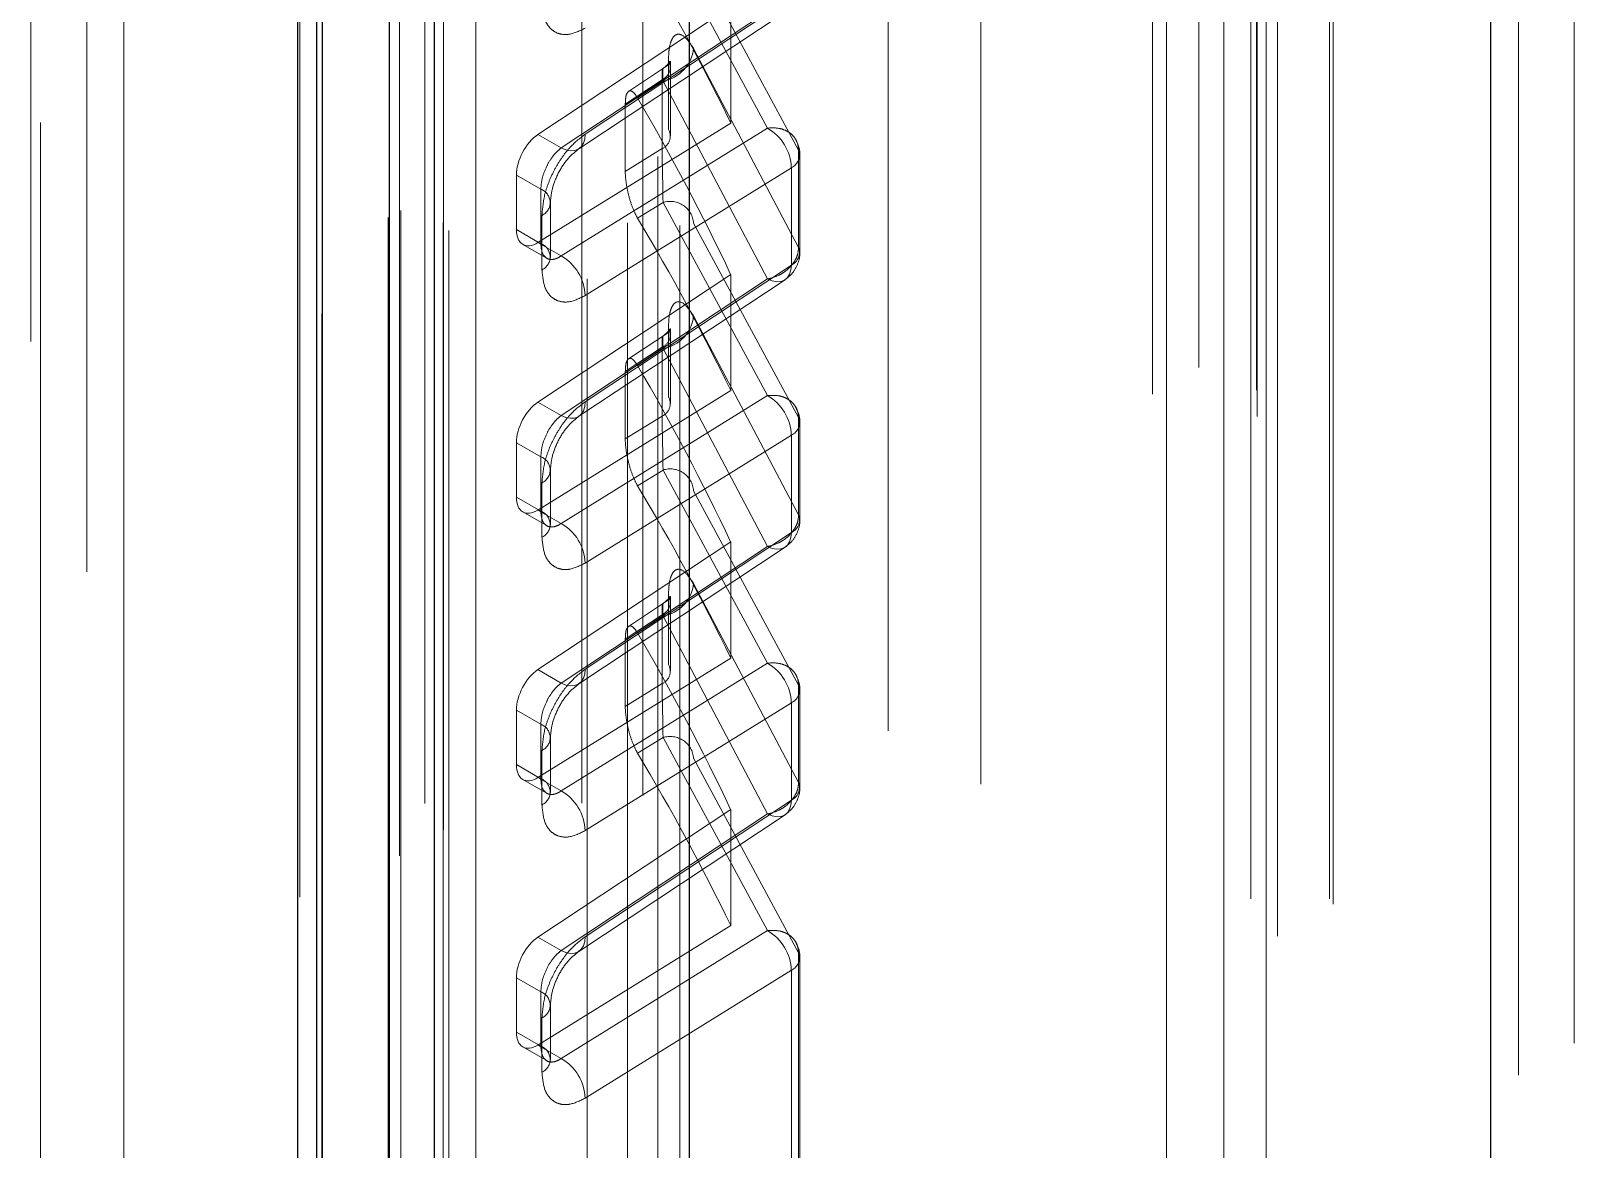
# Model space of a CAD drawing. Header units: millimetres. Extents: x 108 to 5832, y 144 to 4056.
# Drawn here: x 4277.26 to 4300.81, y 3227.5 to 3244.57 of the extents above; entities that cross this region are included whole.
import ezdxf

# ---------------------------------------------------------------- set-up
doc = ezdxf.new("R2010")
doc.units = ezdxf.units.MM
doc.header["$LTSCALE"] = 20
doc.linetypes.add('HIDDEN', pattern=[1.905, 1.27, -0.635])

msp = doc.modelspace()

# ---------------------------------------------------------------- linework, layer by layer
at = {"color": 7, "linetype": 'Continuous', "lineweight": 25}
for p, q in [((4299.541, 2928.722), (4299.541, 3448.042)), ((4287.308, 3334.093), (4287.308, 3139.756)), ((4281.333, 3332.684), (4281.333, 3138.756)), ((4281.625, 3332.71), (4281.625, 3138.536)), ((4281.713, 3138.414), (4281.713, 3332.587)), ((4282.73, 3332.082), (4282.73, 3137.745)), ((4283.419, 3332.071), (4283.419, 3137.734))]:
    msp.add_line(p, q, dxfattribs=at)
at = {"color": 1, "linetype": 'HIDDEN', "lineweight": 18}
for p, q in [((4296.288, 3447.796), (4296.288, 2938.275)), ((4297.136, 3447.307), (4297.136, 2937.785)), ((4295.878, 3447.225), (4295.878, 2937.703)), ((4297.078, 3447.225), (4297.078, 2937.703)), ((4297.136, 3447.143), (4297.136, 2937.622)), ((4296.288, 3446.653), (4296.288, 2937.132)), ((4300.813, 3445.021), (4300.813, 2935.499)), ((4299.965, 3444.531), (4299.965, 2935.009)), ((4295.469, 3151.093), (4295.469, 3341.09)), ((4295.086, 3341.032), (4295.086, 3151.268)), ((4294.379, 3340.624), (4294.379, 3150.859)), ((4295.967, 3340.686), (4295.967, 3150.922)), ((4294.591, 3150.655), (4294.591, 3340.583)), ((4296.114, 3150.718), (4296.114, 3340.482)), ((4295.977, 3340.283), (4295.977, 3150.519)), ((4287.166, 3140.001), (4287.166, 3335.97)), ((4285.752, 3139.184), (4285.752, 3335.154)), ((4286.601, 3334.501), (4286.601, 3140.164)), ((4282.717, 3140.12), (4282.717, 3334.295)), ((4282.909, 3140.23), (4282.909, 3334.404)), ((4283.277, 3334.378), (4283.277, 3140.205)), ((4285.674, 3334.383), (4285.674, 3140.046)), ((4286.368, 3140.039), (4286.368, 3334.376)), ((4283.555, 3140.045), (4283.555, 3334.218)), ((4283.643, 3139.922), (4283.643, 3334.096)), ((4283.562, 3333.977), (4283.562, 3139.804)), ((4282.888, 3333.582), (4282.888, 3139.654)), ((4281.368, 3332.95), (4281.368, 3143.021)), ((4281.705, 3138.655), (4281.705, 3332.828)), ((4284.055, 3143.267), (4284.055, 3333.031)), ((4277.265, 3201.728), (4277.265, 3321.762)), ((4278.681, 3320.949), (4278.681, 3200.91)), ((4278.119, 3198.215), (4278.119, 3319.78)), ((4277.411, 3319.371), (4277.411, 3197.807)), ((4286.833, 3217.254), (4286.833, 3318.505)), ((4290.348, 3297.389), (4290.348, 3174.908)), ((4291.762, 3296.573), (4291.762, 3174.092)), ((4286.911, 3246.033), (4288.503, 3243.086)), ((4287.377, 3245.716), (4288.98, 3242.75)), ((4285.722, 3242.994), (4288.869, 3245.078)), ((4285.003, 3242.987), (4287.943, 3244.935)), ((4288.503, 3244.867), (4285.357, 3242.783)), ((4285.627, 3242.77), (4288.773, 3244.855)), ((4287.943, 3244.935), (4287.943, 3243.163)), ((4288.98, 3241.264), (4287.377, 3244.303)), ((4287.012, 3244.062), (4286.384, 3243.646)), ((4286.994, 3244.116), (4286.994, 3243.065)), ((4286.896, 3243.825), (4286.335, 3243.453)), ((4286.896, 3243.825), (4286.896, 3242.773)), ((4287.024, 3242.966), (4287.024, 3244.018)), ((4286.522, 3243.546), (4286.911, 3243.804)), ((4288.503, 3240.784), (4286.911, 3243.804)), ((4286.335, 3243.453), (4286.335, 3242.425)), ((4287.943, 3243.163), (4285.003, 3241.34)), ((4285.357, 3242.783), (4285.003, 3242.987)), ((4285.357, 3241.136), (4288.503, 3243.086)), ((4286.335, 3242.425), (4286.896, 3242.773)), ((4288.98, 3242.75), (4288.98, 3241.264)), ((4288.997, 3241.189), (4288.997, 3242.674)), ((4288.869, 3242.481), (4285.722, 3240.531)), ((4288.869, 3242.481), (4288.869, 3240.996)), ((4284.673, 3242.368), (4284.673, 3241.537)), ((4284.673, 3242.368), (4285.046, 3242.153)), ((4285.046, 3241.322), (4285.046, 3242.153)), ((4285.192, 3241.118), (4285.192, 3241.949)), ((4286.911, 3241.951), (4286.522, 3241.71)), ((4286.911, 3241.951), (4288.503, 3239.003)), ((4285.064, 3240.925), (4285.064, 3241.756)), ((4285.046, 3241.322), (4284.673, 3241.537)), ((4287.377, 3241.634), (4288.98, 3238.667)), ((4284.772, 3241.311), (4285.151, 3241.092)), ((4285.003, 3241.34), (4285.357, 3241.136)), ((4285.139, 3241.1), (4285.179, 3241.081)), ((4285.182, 3241.089), (4285.192, 3241.118)), ((4285.722, 3238.911), (4288.869, 3240.996)), ((4285.003, 3238.904), (4287.943, 3240.852)), ((4288.503, 3240.784), (4285.357, 3238.7)), ((4285.627, 3238.688), (4288.773, 3240.772)), ((4287.943, 3240.852), (4287.943, 3239.08)), ((4288.98, 3237.182), (4287.377, 3240.22)), ((4287.012, 3239.979), (4286.384, 3239.563)), ((4286.994, 3240.034), (4286.994, 3238.982)), ((4287.024, 3238.883), (4287.024, 3239.935)), ((4286.896, 3239.742), (4286.335, 3239.37)), ((4286.522, 3239.464), (4286.911, 3239.721)), ((4286.896, 3239.742), (4286.896, 3238.69)), ((4288.503, 3236.702), (4286.911, 3239.721)), ((4286.335, 3239.37), (4286.335, 3238.343)), ((4287.943, 3239.08), (4285.003, 3237.257)), ((4285.357, 3238.7), (4285.003, 3238.904)), ((4285.357, 3237.053), (4288.503, 3239.003)), ((4286.335, 3238.343), (4286.896, 3238.69)), ((4288.98, 3238.667), (4288.98, 3237.182)), ((4288.869, 3238.398), (4285.722, 3236.448)), ((4288.869, 3238.398), (4288.869, 3236.913)), ((4288.997, 3237.106), (4288.997, 3238.592)), ((4284.673, 3238.285), (4284.673, 3237.455)), ((4284.673, 3238.285), (4285.046, 3238.07)), ((4285.046, 3237.239), (4285.046, 3238.07)), ((4285.192, 3237.035), (4285.192, 3237.866)), ((4286.911, 3237.868), (4286.522, 3237.627)), ((4286.911, 3237.868), (4288.503, 3234.921)), ((4285.064, 3236.842), (4285.064, 3237.673)), ((4287.377, 3237.551), (4288.98, 3234.584)), ((4285.046, 3237.239), (4284.673, 3237.455)), ((4284.772, 3237.229), (4285.151, 3237.01)), ((4285.003, 3237.257), (4285.357, 3237.053)), ((4285.139, 3237.017), (4285.179, 3236.998)), ((4285.182, 3237.007), (4285.192, 3237.035)), ((4285.003, 3234.822), (4287.943, 3236.77)), ((4285.722, 3234.829), (4288.869, 3236.913)), ((4287.943, 3236.77), (4287.943, 3234.998)), ((4288.503, 3236.702), (4285.357, 3234.617)), ((4285.627, 3234.605), (4288.773, 3236.689)), ((4288.98, 3233.099), (4287.377, 3236.138)), ((4287.012, 3235.897), (4286.384, 3235.48)), ((4286.994, 3235.951), (4286.994, 3234.899)), ((4287.024, 3234.801), (4287.024, 3235.852)), ((4286.896, 3235.659), (4286.335, 3235.288)), ((4286.522, 3235.381), (4286.911, 3235.638)), ((4286.896, 3235.659), (4286.896, 3234.608)), ((4288.503, 3232.619), (4286.911, 3235.638)), ((4286.335, 3235.288), (4286.335, 3234.26)), ((4287.943, 3234.998), (4285.003, 3233.175)), ((4285.357, 3232.97), (4288.503, 3234.921)), ((4285.357, 3234.617), (4285.003, 3234.822)), ((4286.335, 3234.26), (4286.896, 3234.608)), ((4288.98, 3234.584), (4288.98, 3233.099)), ((4288.997, 3233.024), (4288.997, 3234.509)), ((4284.673, 3234.203), (4284.673, 3233.372)), ((4284.673, 3234.203), (4285.046, 3233.987)), ((4288.869, 3234.316), (4285.722, 3232.365)), ((4288.869, 3234.316), (4288.869, 3232.83)), ((4285.046, 3233.157), (4285.046, 3233.987)), ((4285.192, 3232.953), (4285.192, 3233.783)), ((4286.911, 3233.785), (4286.522, 3233.545)), ((4286.911, 3233.785), (4288.503, 3230.838)), ((4285.064, 3232.76), (4285.064, 3233.59)), ((4287.377, 3233.468), (4288.98, 3230.501)), ((4285.046, 3233.157), (4284.673, 3233.372)), ((4284.772, 3233.146), (4285.151, 3232.927)), ((4285.003, 3233.175), (4285.357, 3232.97)), ((4285.139, 3232.934), (4285.179, 3232.916)), ((4285.182, 3232.924), (4285.192, 3232.953)), ((4285.722, 3230.746), (4288.869, 3232.83)), ((4285.003, 3230.739), (4287.943, 3232.687)), ((4288.503, 3232.619), (4285.357, 3230.534)), ((4285.627, 3230.522), (4288.773, 3232.607)), ((4287.943, 3232.687), (4287.943, 3230.915)), ((4287.943, 3230.915), (4285.003, 3229.092)), ((4285.357, 3230.534), (4285.003, 3230.739)), ((4285.357, 3228.887), (4288.503, 3230.838)), ((4288.98, 3230.501), (4288.98, 3207.819)), ((4288.997, 3207.743), (4288.997, 3230.426)), ((4288.869, 3230.233), (4285.722, 3228.282)), ((4288.869, 3230.233), (4288.869, 3207.55)), ((4284.673, 3230.12), (4284.673, 3229.289)), ((4284.673, 3230.12), (4285.046, 3229.905)), ((4285.046, 3229.074), (4285.046, 3229.905)), ((4285.192, 3228.87), (4285.192, 3229.701)), ((4285.064, 3228.677), (4285.064, 3229.508)), ((4285.046, 3229.074), (4284.673, 3229.289)), ((4284.772, 3229.063), (4285.151, 3228.844)), ((4285.003, 3229.092), (4285.357, 3228.887)), ((4285.139, 3228.851), (4285.179, 3228.833)), ((4285.182, 3228.841), (4285.192, 3228.87))]:
    msp.add_line(p, q, dxfattribs=at)
at = {"color": 1, "linetype": 'HIDDEN', "lineweight": 18, "flags": 128}
for points in [[(4285.722, 3242.994), (4285.716, 3242.919), (4285.696, 3242.854), (4285.663, 3242.802), (4285.618, 3242.765), (4285.562, 3242.744), (4285.499, 3242.74), (4285.429, 3242.753), (4285.357, 3242.783)], [(4288.869, 3240.996), (4288.863, 3240.921), (4288.843, 3240.856), (4288.81, 3240.804), (4288.764, 3240.766), (4288.709, 3240.745), (4288.645, 3240.741), (4288.576, 3240.754), (4288.503, 3240.784)], [(4285.722, 3238.911), (4285.716, 3238.836), (4285.696, 3238.771), (4285.663, 3238.719), (4285.618, 3238.682), (4285.562, 3238.661), (4285.499, 3238.657), (4285.429, 3238.67), (4285.357, 3238.7)], [(4288.869, 3236.913), (4288.863, 3236.838), (4288.843, 3236.773), (4288.81, 3236.721), (4288.764, 3236.684), (4288.709, 3236.663), (4288.645, 3236.659), (4288.576, 3236.672), (4288.503, 3236.702)], [(4285.722, 3234.829), (4285.716, 3234.754), (4285.696, 3234.689), (4285.663, 3234.637), (4285.618, 3234.599), (4285.562, 3234.578), (4285.499, 3234.574), (4285.429, 3234.587), (4285.357, 3234.617)], [(4288.869, 3232.83), (4288.863, 3232.755), (4288.843, 3232.69), (4288.81, 3232.638), (4288.764, 3232.601), (4288.709, 3232.58), (4288.645, 3232.576), (4288.576, 3232.589), (4288.503, 3232.619)], [(4285.722, 3230.746), (4285.716, 3230.671), (4285.696, 3230.606), (4285.663, 3230.554), (4285.618, 3230.517), (4285.562, 3230.496), (4285.499, 3230.492), (4285.429, 3230.505), (4285.357, 3230.534)]]:
    msp.add_lwpolyline(points, dxfattribs=at)
at = {"color": 1, "linetype": 'HIDDEN', "lineweight": 18}
for centre, radius, start, end in [((4286.813, 3244.362), 0.567, 279.877, 354.0315), ((4286.813, 3244.015), 0.208, 293.6052, 29.1207), ((4286.813, 3242.963), 0.208, 293.6052, 29.1207), ((4288.143, 3242.456), 0.726, 2.0072, 60.2576), ((4288.781, 3242.675), 0.212, 294.368, 20.677), ((4284.972, 3241.95), 0.216, 295.3209, 69.8731), ((4287.02, 3241.611), 0.357, 3.6571, 107.8936), ((4284.972, 3241.12), 0.216, 295.3209, 69.8731), ((4288.781, 3241.189), 0.212, 294.368, 20.677), ((4284.997, 3240.505), 0.726, 2.0053, 60.2755), ((4286.813, 3240.279), 0.567, 279.877, 354.0315), ((4286.813, 3239.932), 0.208, 293.6052, 29.1207), ((4286.813, 3238.881), 0.208, 293.6052, 29.1207), ((4288.143, 3238.373), 0.726, 2.0072, 60.2576), ((4288.781, 3238.592), 0.212, 294.368, 20.677), ((4284.972, 3237.868), 0.216, 295.3209, 69.8731), ((4287.02, 3237.528), 0.357, 3.6717, 107.879), ((4284.972, 3237.037), 0.216, 295.3209, 69.8731), ((4284.997, 3236.423), 0.726, 2.0053, 60.2755), ((4288.781, 3237.107), 0.212, 294.368, 20.677), ((4286.813, 3236.196), 0.567, 279.877, 354.0315), ((4286.813, 3235.85), 0.208, 293.6052, 29.1207), ((4286.813, 3234.798), 0.208, 293.6052, 29.1207), ((4288.143, 3234.29), 0.726, 2.0072, 60.2576), ((4288.781, 3234.509), 0.212, 294.368, 20.677), ((4284.972, 3233.785), 0.216, 295.3209, 69.8731), ((4287.02, 3233.445), 0.357, 3.6717, 107.879), ((4284.972, 3232.954), 0.216, 295.3209, 69.8731), ((4288.781, 3233.024), 0.212, 294.368, 20.677), ((4284.997, 3232.34), 0.726, 2.0089, 60.2719), ((4288.143, 3230.208), 0.726, 2.0072, 60.2576), ((4288.781, 3230.426), 0.212, 294.368, 20.677), ((4284.972, 3229.702), 0.216, 295.3209, 69.8731), ((4284.972, 3228.872), 0.216, 295.3209, 69.8731), ((4284.997, 3228.257), 0.726, 2.0003, 60.2722)]:
    msp.add_arc(centre, radius, start, end, dxfattribs=at)
for centre, major_axis, ratio, start_param, end_param in [((4213.466, 3232.327), (77.225, -1.147), 0.567125, 0.276119, 0.338607), ((4213.466, 3228.104), (77.224, 1.188), 0.587275, 0.258658, 0.321146), ((4285.008, 3242.583), (0.231, 0.444), 0.546409, 0.779194, 2.332537), ((4213.466, 3228.244), (77.225, -1.147), 0.567125, 0.276119, 0.338607), ((4285.008, 3241.752), (0.231, 0.444), 0.546409, 2.332537, 3.88588), ((4213.466, 3224.021), (77.224, 1.188), 0.587275, 0.258658, 0.321146), ((4285.008, 3238.5), (0.231, 0.444), 0.546409, 0.779194, 2.332537), ((4213.466, 3224.162), (77.225, -1.147), 0.567125, 0.276119, 0.338607), ((4285.008, 3237.669), (0.231, 0.444), 0.546409, 2.332537, 3.88588), ((4213.466, 3219.938), (77.224, 1.188), 0.587275, 0.258658, 0.321146), ((4285.008, 3234.417), (0.231, 0.444), 0.546409, 0.779194, 2.332537), ((4213.466, 3220.079), (77.225, -1.147), 0.567125, 0.276119, 0.338607), ((4285.008, 3233.587), (0.231, 0.444), 0.546409, 2.332537, 3.88588), ((4285.008, 3230.335), (0.231, 0.444), 0.546409, 0.779194, 2.332537), ((4285.008, 3229.504), (0.231, 0.444), 0.546409, 2.332537, 3.88588)]:
    msp.add_ellipse(centre, major_axis=major_axis, ratio=ratio, start_param=start_param, end_param=end_param, dxfattribs=at)
for points, knots in [([(4285.722, 3244.613), (4285.639, 3244.572), (4285.511, 3244.509), (4285.357, 3244.514), (4285.253, 3244.552), (4285.168, 3244.627), (4285.086, 3244.763), (4285.073, 3244.912), (4285.064, 3245.008)], [0, 0, 0, 0, 0.239838, 0.369586, 0.50021, 0.629838, 0.76046, 1, 1, 1, 1]), ([(4287.377, 3244.303), (4287.331, 3244.37), (4287.239, 3244.503), (4287.133, 3244.533), (4287.065, 3244.482), (4287.026, 3244.4), (4286.999, 3244.28), (4286.996, 3244.171), (4286.994, 3244.116)], [0, 0, 0, 0, 0.249565, 0.498588, 0.625293, 0.748905, 0.874776, 1, 1, 1, 1]), ([(4287.024, 3244.022), (4287.025, 3244.04), (4287.025, 3244.074), (4287.026, 3244.107), (4287.019, 3244.105), (4286.982, 3244.052), (4286.929, 3244.01), (4286.903, 3243.99)], [0, 0, 0, 0, 0.1567259, 0.2991685, 0.5548712, 0.7851147, 1, 1, 1, 1]), ([(4286.911, 3243.804), (4286.91, 3243.852), (4286.909, 3243.945), (4286.905, 3243.995), (4286.902, 3243.988), (4286.899, 3243.956), (4286.897, 3243.903), (4286.896, 3243.85), (4286.896, 3243.825)], [0, 0, 0, 0, 0.2775285, 0.5403737, 0.6718186, 0.7901932, 0.8983305, 1, 1, 1, 1]), ([(4286.335, 3243.453), (4286.337, 3243.492), (4286.34, 3243.569), (4286.367, 3243.637), (4286.406, 3243.662), (4286.46, 3243.639), (4286.501, 3243.578), (4286.522, 3243.546)], [0, 0, 0, 0, 0.181545, 0.363017, 0.552215, 0.762873, 1, 1, 1, 1]), ([(4285.064, 3241.756), (4285.073, 3241.863), (4285.086, 3242.028), (4285.168, 3242.269), (4285.253, 3242.453), (4285.357, 3242.625), (4285.51, 3242.827), (4285.639, 3242.928), (4285.722, 3242.994)], [0, 0, 0, 0, 0.239542, 0.369166, 0.499734, 0.629426, 0.76016, 1, 1, 1, 1]), ([(4288.503, 3243.086), (4288.564, 3243.089), (4288.659, 3243.094), (4288.77, 3243.058), (4288.848, 3243.015), (4288.909, 3242.957), (4288.965, 3242.87), (4288.974, 3242.796), (4288.98, 3242.75)], [0, 0, 0, 0, 0.239606, 0.381358, 0.499922, 0.648724, 0.777316, 1, 1, 1, 1]), ([(4288.995, 3242.672), (4288.996, 3242.676), (4289.003, 3242.722), (4288.983, 3242.811), (4288.948, 3242.887), (4288.93, 3242.924)], [0, 0, 0, 0, 0.048292, 0.525054, 1, 1, 1, 1]), ([(4285.046, 3242.153), (4285.05, 3242.207), (4285.059, 3242.32), (4285.127, 3242.497), (4285.207, 3242.63), (4285.285, 3242.723), (4285.332, 3242.762), (4285.357, 3242.783)], [0, 0, 0, 0, 0.242307, 0.498368, 0.71053, 0.845675, 1, 1, 1, 1]), ([(4285.192, 3241.949), (4285.199, 3242.023), (4285.213, 3242.172), (4285.313, 3242.416), (4285.457, 3242.633), (4285.57, 3242.725), (4285.627, 3242.771)], [0, 0, 0, 0, 0.25036, 0.500555, 0.750405, 1, 1, 1, 1]), ([(4286.896, 3242.773), (4286.896, 3242.745), (4286.897, 3242.686), (4286.899, 3242.58), (4286.902, 3242.464), (4286.905, 3242.304), (4286.909, 3242.116), (4286.91, 3242.007), (4286.911, 3241.951)], [0, 0, 0, 0, 0.101555, 0.209535, 0.327754, 0.459165, 0.722437, 1, 1, 1, 1]), ([(4286.522, 3241.71), (4286.499, 3241.754), (4286.453, 3241.842), (4286.391, 3242.03), (4286.35, 3242.221), (4286.336, 3242.354), (4286.335, 3242.413), (4286.335, 3242.425)], [0, 0, 0, 0, 0.255119, 0.511041, 0.744367, 0.946108, 1, 1, 1, 1]), ([(4285.357, 3241.136), (4285.332, 3241.12), (4285.285, 3241.092), (4285.207, 3241.076), (4285.127, 3241.094), (4285.059, 3241.175), (4285.05, 3241.274), (4285.046, 3241.322)], [0, 0, 0, 0, 0.1542768, 0.2894657, 0.5016444, 0.7575591, 1, 1, 1, 1]), ([(4288.98, 3241.264), (4288.977, 3241.229), (4288.971, 3241.163), (4288.924, 3241.057), (4288.852, 3240.962), (4288.762, 3240.888), (4288.652, 3240.823), (4288.562, 3240.797), (4288.504, 3240.784), (4288.503, 3240.784)], [0, 0, 0, 0, 0.1671596, 0.3063955, 0.5002406, 0.6529756, 0.7604345, 0.9969047, 1, 1, 1, 1]), ([(4288.773, 3240.773), (4288.812, 3240.803), (4288.894, 3240.868), (4288.973, 3241.013), (4289.009, 3241.153), (4288.99, 3241.234), (4288.984, 3241.258)], [0, 0, 0, 0, 0.260537, 0.554215, 0.872234, 1, 1, 1, 1]), ([(4285.722, 3240.531), (4285.639, 3240.49), (4285.511, 3240.427), (4285.357, 3240.431), (4285.253, 3240.47), (4285.168, 3240.544), (4285.086, 3240.681), (4285.073, 3240.829), (4285.064, 3240.925)], [0, 0, 0, 0, 0.239838, 0.369586, 0.50021, 0.629838, 0.76046, 1, 1, 1, 1]), ([(4287.377, 3240.22), (4287.331, 3240.287), (4287.239, 3240.421), (4287.133, 3240.45), (4287.065, 3240.399), (4287.026, 3240.317), (4286.999, 3240.198), (4286.996, 3240.088), (4286.994, 3240.034)], [0, 0, 0, 0, 0.249565, 0.498588, 0.625293, 0.748905, 0.874776, 1, 1, 1, 1]), ([(4286.911, 3239.721), (4286.91, 3239.769), (4286.909, 3239.862), (4286.905, 3239.912), (4286.902, 3239.905), (4286.899, 3239.873), (4286.897, 3239.82), (4286.896, 3239.767), (4286.896, 3239.742)], [0, 0, 0, 0, 0.2775285, 0.5403737, 0.6718186, 0.7901932, 0.8983305, 1, 1, 1, 1]), ([(4287.024, 3239.939), (4287.025, 3239.957), (4287.025, 3239.991), (4287.026, 3240.024), (4287.019, 3240.022), (4286.982, 3239.969), (4286.929, 3239.927), (4286.903, 3239.907)], [0, 0, 0, 0, 0.1567259, 0.2991685, 0.5548712, 0.7851147, 1, 1, 1, 1]), ([(4286.335, 3239.37), (4286.337, 3239.409), (4286.34, 3239.486), (4286.367, 3239.554), (4286.406, 3239.579), (4286.46, 3239.556), (4286.501, 3239.496), (4286.522, 3239.464)], [0, 0, 0, 0, 0.181665, 0.362992, 0.552265, 0.7629, 1, 1, 1, 1]), ([(4285.064, 3237.673), (4285.073, 3237.78), (4285.086, 3237.946), (4285.168, 3238.187), (4285.253, 3238.37), (4285.357, 3238.543), (4285.51, 3238.744), (4285.639, 3238.846), (4285.722, 3238.911)], [0, 0, 0, 0, 0.239547, 0.369173, 0.499744, 0.629439, 0.760139, 1, 1, 1, 1]), ([(4288.503, 3239.003), (4288.564, 3239.007), (4288.659, 3239.012), (4288.77, 3238.976), (4288.848, 3238.932), (4288.909, 3238.874), (4288.965, 3238.787), (4288.974, 3238.714), (4288.98, 3238.667)], [0, 0, 0, 0, 0.239606, 0.381358, 0.499922, 0.648724, 0.777316, 1, 1, 1, 1]), ([(4285.046, 3238.07), (4285.05, 3238.125), (4285.059, 3238.237), (4285.127, 3238.414), (4285.207, 3238.547), (4285.285, 3238.64), (4285.332, 3238.679), (4285.357, 3238.7)], [0, 0, 0, 0, 0.242316, 0.498258, 0.710519, 0.845669, 1, 1, 1, 1]), ([(4285.192, 3237.866), (4285.199, 3237.941), (4285.213, 3238.09), (4285.313, 3238.333), (4285.457, 3238.55), (4285.57, 3238.642), (4285.627, 3238.688)], [0, 0, 0, 0, 0.25036, 0.500555, 0.750405, 1, 1, 1, 1]), ([(4286.896, 3238.69), (4286.896, 3238.662), (4286.897, 3238.603), (4286.899, 3238.497), (4286.902, 3238.381), (4286.905, 3238.221), (4286.909, 3238.034), (4286.91, 3237.924), (4286.911, 3237.868)], [0, 0, 0, 0, 0.101555, 0.209535, 0.327754, 0.459165, 0.722437, 1, 1, 1, 1]), ([(4288.995, 3238.59), (4288.996, 3238.594), (4289.003, 3238.639), (4288.983, 3238.728), (4288.948, 3238.804), (4288.93, 3238.841)], [0, 0, 0, 0, 0.048292, 0.525054, 1, 1, 1, 1]), ([(4286.522, 3237.627), (4286.499, 3237.671), (4286.453, 3237.759), (4286.391, 3237.947), (4286.35, 3238.139), (4286.336, 3238.271), (4286.335, 3238.33), (4286.335, 3238.343)], [0, 0, 0, 0, 0.255119, 0.511041, 0.744367, 0.946108, 1, 1, 1, 1]), ([(4285.357, 3237.053), (4285.332, 3237.038), (4285.285, 3237.009), (4285.207, 3236.993), (4285.127, 3237.011), (4285.059, 3237.092), (4285.05, 3237.191), (4285.046, 3237.239)], [0, 0, 0, 0, 0.1542768, 0.2894657, 0.5016444, 0.7575591, 1, 1, 1, 1]), ([(4288.98, 3237.182), (4288.977, 3237.146), (4288.971, 3237.081), (4288.924, 3236.975), (4288.852, 3236.879), (4288.762, 3236.806), (4288.652, 3236.74), (4288.562, 3236.714), (4288.504, 3236.702), (4288.503, 3236.702)], [0, 0, 0, 0, 0.1671596, 0.3063955, 0.5002406, 0.6529756, 0.7604345, 0.9969047, 1, 1, 1, 1]), ([(4288.773, 3236.69), (4288.812, 3236.72), (4288.894, 3236.785), (4288.973, 3236.93), (4289.009, 3237.07), (4288.99, 3237.151), (4288.984, 3237.175)], [0, 0, 0, 0, 0.260537, 0.554215, 0.872234, 1, 1, 1, 1]), ([(4285.722, 3236.448), (4285.639, 3236.407), (4285.511, 3236.344), (4285.357, 3236.349), (4285.253, 3236.387), (4285.168, 3236.462), (4285.086, 3236.598), (4285.073, 3236.746), (4285.064, 3236.842)], [0, 0, 0, 0, 0.239838, 0.369586, 0.50021, 0.629838, 0.76046, 1, 1, 1, 1]), ([(4287.377, 3236.138), (4287.331, 3236.204), (4287.239, 3236.338), (4287.133, 3236.367), (4287.065, 3236.317), (4287.026, 3236.234), (4286.999, 3236.115), (4286.996, 3236.005), (4286.994, 3235.951)], [0, 0, 0, 0, 0.249565, 0.498588, 0.625293, 0.748905, 0.874776, 1, 1, 1, 1]), ([(4286.911, 3235.638), (4286.91, 3235.686), (4286.909, 3235.779), (4286.905, 3235.829), (4286.902, 3235.823), (4286.899, 3235.791), (4286.897, 3235.737), (4286.896, 3235.685), (4286.896, 3235.659)], [0, 0, 0, 0, 0.2775285, 0.5403737, 0.6718186, 0.7901932, 0.8983305, 1, 1, 1, 1]), ([(4287.024, 3235.857), (4287.025, 3235.875), (4287.025, 3235.909), (4287.026, 3235.942), (4287.019, 3235.94), (4286.982, 3235.886), (4286.929, 3235.845), (4286.903, 3235.825)], [0, 0, 0, 0, 0.1567259, 0.2991685, 0.5548712, 0.7851147, 1, 1, 1, 1]), ([(4286.335, 3235.288), (4286.337, 3235.326), (4286.34, 3235.404), (4286.367, 3235.472), (4286.406, 3235.497), (4286.46, 3235.473), (4286.501, 3235.413), (4286.522, 3235.381)], [0, 0, 0, 0, 0.181665, 0.362992, 0.552265, 0.7629, 1, 1, 1, 1]), ([(4288.503, 3234.921), (4288.564, 3234.924), (4288.659, 3234.929), (4288.77, 3234.893), (4288.848, 3234.85), (4288.909, 3234.792), (4288.965, 3234.705), (4288.974, 3234.631), (4288.98, 3234.584)], [0, 0, 0, 0, 0.239606, 0.381358, 0.499922, 0.648724, 0.777316, 1, 1, 1, 1]), ([(4285.064, 3233.59), (4285.073, 3233.698), (4285.086, 3233.863), (4285.168, 3234.104), (4285.253, 3234.287), (4285.357, 3234.46), (4285.51, 3234.661), (4285.639, 3234.763), (4285.722, 3234.829)], [0, 0, 0, 0, 0.239547, 0.369173, 0.499744, 0.629439, 0.760139, 1, 1, 1, 1]), ([(4288.995, 3234.507), (4288.996, 3234.511), (4289.003, 3234.557), (4288.983, 3234.646), (4288.948, 3234.721), (4288.93, 3234.759)], [0, 0, 0, 0, 0.047927, 0.525054, 1, 1, 1, 1]), ([(4285.046, 3233.987), (4285.05, 3234.042), (4285.059, 3234.154), (4285.127, 3234.331), (4285.207, 3234.464), (4285.285, 3234.558), (4285.332, 3234.596), (4285.357, 3234.617)], [0, 0, 0, 0, 0.242316, 0.498258, 0.710519, 0.845669, 1, 1, 1, 1]), ([(4285.192, 3233.783), (4285.199, 3233.858), (4285.213, 3234.007), (4285.313, 3234.25), (4285.457, 3234.468), (4285.57, 3234.559), (4285.627, 3234.605)], [0, 0, 0, 0, 0.25036, 0.500555, 0.750405, 1, 1, 1, 1]), ([(4286.896, 3234.608), (4286.896, 3234.579), (4286.897, 3234.521), (4286.899, 3234.414), (4286.902, 3234.298), (4286.905, 3234.139), (4286.909, 3233.951), (4286.91, 3233.841), (4286.911, 3233.785)], [0, 0, 0, 0, 0.101555, 0.209535, 0.327754, 0.459165, 0.722437, 1, 1, 1, 1]), ([(4286.522, 3233.545), (4286.499, 3233.589), (4286.453, 3233.677), (4286.391, 3233.864), (4286.35, 3234.056), (4286.336, 3234.188), (4286.335, 3234.248), (4286.335, 3234.26)], [0, 0, 0, 0, 0.255118, 0.511038, 0.744363, 0.945965, 1, 1, 1, 1]), ([(4285.357, 3232.97), (4285.332, 3232.955), (4285.285, 3232.927), (4285.207, 3232.911), (4285.127, 3232.928), (4285.059, 3233.009), (4285.05, 3233.109), (4285.046, 3233.157)], [0, 0, 0, 0, 0.1542768, 0.2894657, 0.5016444, 0.7575591, 1, 1, 1, 1]), ([(4288.98, 3233.099), (4288.977, 3233.063), (4288.971, 3232.998), (4288.924, 3232.892), (4288.852, 3232.797), (4288.762, 3232.723), (4288.652, 3232.658), (4288.562, 3232.631), (4288.504, 3232.619), (4288.503, 3232.619)], [0, 0, 0, 0, 0.1671596, 0.3063955, 0.5002406, 0.6529756, 0.7604345, 0.9969047, 1, 1, 1, 1]), ([(4288.773, 3232.607), (4288.812, 3232.638), (4288.894, 3232.702), (4288.973, 3232.848), (4289.009, 3232.987), (4288.99, 3233.069), (4288.984, 3233.092)], [0, 0, 0, 0, 0.260581, 0.55431, 0.872383, 1, 1, 1, 1]), ([(4285.722, 3232.365), (4285.639, 3232.324), (4285.511, 3232.261), (4285.357, 3232.266), (4285.253, 3232.304), (4285.168, 3232.379), (4285.086, 3232.515), (4285.073, 3232.664), (4285.064, 3232.76)], [0, 0, 0, 0, 0.239838, 0.369586, 0.50021, 0.629838, 0.76046, 1, 1, 1, 1]), ([(4285.064, 3229.508), (4285.073, 3229.615), (4285.086, 3229.78), (4285.168, 3230.021), (4285.253, 3230.204), (4285.357, 3230.377), (4285.51, 3230.578), (4285.639, 3230.68), (4285.722, 3230.746)], [0, 0, 0, 0, 0.239473, 0.369169, 0.49974, 0.629436, 0.760138, 1, 1, 1, 1]), ([(4288.503, 3230.838), (4288.564, 3230.841), (4288.659, 3230.846), (4288.77, 3230.81), (4288.848, 3230.767), (4288.909, 3230.709), (4288.965, 3230.622), (4288.974, 3230.548), (4288.98, 3230.501)], [0, 0, 0, 0, 0.239606, 0.381358, 0.499922, 0.648724, 0.777316, 1, 1, 1, 1]), ([(4288.995, 3230.424), (4288.996, 3230.428), (4289.003, 3230.474), (4288.983, 3230.563), (4288.948, 3230.638), (4288.93, 3230.676)], [0, 0, 0, 0, 0.047927, 0.525054, 1, 1, 1, 1]), ([(4285.046, 3229.905), (4285.05, 3229.959), (4285.059, 3230.072), (4285.127, 3230.249), (4285.207, 3230.382), (4285.285, 3230.475), (4285.332, 3230.514), (4285.357, 3230.534)], [0, 0, 0, 0, 0.242316, 0.498258, 0.710519, 0.845669, 1, 1, 1, 1]), ([(4285.192, 3229.701), (4285.199, 3229.775), (4285.213, 3229.924), (4285.313, 3230.168), (4285.457, 3230.385), (4285.57, 3230.477), (4285.627, 3230.522)], [0, 0, 0, 0, 0.25037, 0.500576, 0.750371, 1, 1, 1, 1]), ([(4285.357, 3228.887), (4285.332, 3228.872), (4285.285, 3228.844), (4285.207, 3228.828), (4285.127, 3228.846), (4285.059, 3228.927), (4285.05, 3229.026), (4285.046, 3229.074)], [0, 0, 0, 0, 0.1542768, 0.2894657, 0.5016444, 0.7575591, 1, 1, 1, 1]), ([(4285.722, 3228.282), (4285.639, 3228.242), (4285.511, 3228.179), (4285.357, 3228.183), (4285.253, 3228.221), (4285.168, 3228.296), (4285.086, 3228.433), (4285.073, 3228.581), (4285.064, 3228.677)], [0, 0, 0, 0, 0.2398497, 0.3695961, 0.5002173, 0.6298438, 0.7604639, 1, 1, 1, 1])]:
    msp.add_open_spline(points, degree=3, knots=knots, dxfattribs=at)

doc.saveas('drawing.dxf')
